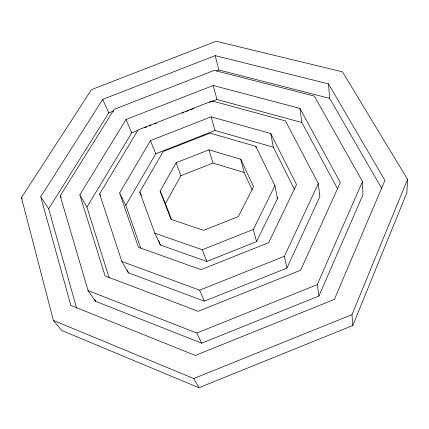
<?xml version="1.0" encoding="UTF-8"?>
<svg xmlns="http://www.w3.org/2000/svg" width="429" height="429" viewBox="0 0 429 429"><rect width="100%" height="100%" fill="white"/><g stroke="black" fill="none" stroke-linecap="round" stroke-linejoin="round"><path stroke-width="0.64" d="M407.55 179.322L406.864 192.793L352.777 325.52L198.906 387.736L61.776 330.48L53.373 320.415L21.45 197.662L91.447 89.666L216.168 41.264L342.487 71.841L407.55 179.322L352 314.634L352.777 325.52M318.94 296.026L362.955 194.755L362.505 181.462L314.301 96.069L214.232 70.377L114.216 109.325L60.199 195.822L88.074 290.578L95.49 301.271L201.694 343.189L318.94 296.026L317.262 284.636L362.505 181.462M286.91 268.104L319.846 196.68L318.307 183.564L285.435 120.892L212.199 100.954L138.079 129.928L99.635 193.951L121.874 261.518L128.346 272.801L204.333 301.163L286.91 268.104L284.422 256.285L318.307 183.564M256.542 241.634L277.52 198.573L274.925 185.623L255.85 146.327L210.06 133.119L163.111 151.539L139.784 192.042L154.799 233.21L160.376 245.05L206.821 261.443L256.542 241.634L253.335 229.44L274.925 185.623M171.584 219.675L165.417 203.582L180.909 175.702L212.988 163.068L244.117 172.501L252.188 189.902M160.13 191.077L176.094 162.752L208.95 149.828L240.782 159.282L253.534 186.642L238.401 216.548L203.598 230.362L170.946 219.326L160.13 191.077L165.417 203.582M140.739 248.144L125.826 205.352L155.738 153.759L215.031 130.496L273.321 147.201L294.428 189.323M119.621 193.002L150.445 140.605L211.143 116.833L270.731 133.532L296.514 184.599L268.667 242.68L200.987 269.669L138.444 247.27L119.621 193.002L125.826 205.352M109.213 278.003L86.921 207.089L131.73 132.834L137.95 130.4M79.832 194.889L126.008 119.509L213.229 85.478L299.957 108.408L340.304 182.518L300.611 270.265L198.219 311.293L105.084 275.954L79.832 194.889L86.921 207.089M76.571 308.043L48.681 208.794L108.805 112.854L113.782 110.918M40.739 196.75L102.703 99.383L215.208 55.641L328.48 83.886L384.92 180.4L334.384 299.421L195.286 355.437L70.839 305.394L40.739 196.75L48.681 208.794M53.373 320.415L193.752 378.534L352 314.634M88.074 290.578L196.777 333.033L317.262 284.636M121.874 261.518L199.624 290.176L284.422 256.285M154.799 233.21L202.311 249.737L253.335 229.44M216.334 70.967L218.822 69.997L329.676 98.375L381.799 188.572M144.798 127.724L146.664 126.995M149.153 126.024L151.019 125.295M154.751 123.836L156.617 123.107M182.127 113.133L183.993 112.403M186.486 111.433L188.352 110.703M190.841 109.727L193.951 108.51M209.508 102.429L216.972 99.512L301.834 122.496L337.51 188.69M21.45 197.662L22.211 198.756M60.199 195.822L61.224 197.479M193.752 378.534L198.906 387.736M99.635 193.951L100.584 195.704M196.777 333.033L201.694 343.189M276.946 197.378L277.52 198.573M139.784 192.042L141.425 195.592M102.703 99.383L108.805 112.854M126.008 119.509L131.73 132.834M199.624 290.176L204.333 301.163M150.445 140.605L155.738 153.759M202.311 249.737L206.821 261.443M176.094 162.752L180.909 175.702M158.778 240.68L160.376 245.05M127.51 270.265L128.346 272.801M208.95 149.828L212.988 163.068M94.922 299.351L95.49 301.271M211.143 116.833L215.031 130.496M213.229 85.478L216.972 99.512M240.782 159.282L244.117 172.501M215.208 55.641L218.822 69.997M255.85 146.327L256.129 147.608M270.731 133.532L273.321 147.201M299.957 108.408L301.834 122.496M328.48 83.886L329.676 98.375"/></g></svg>
